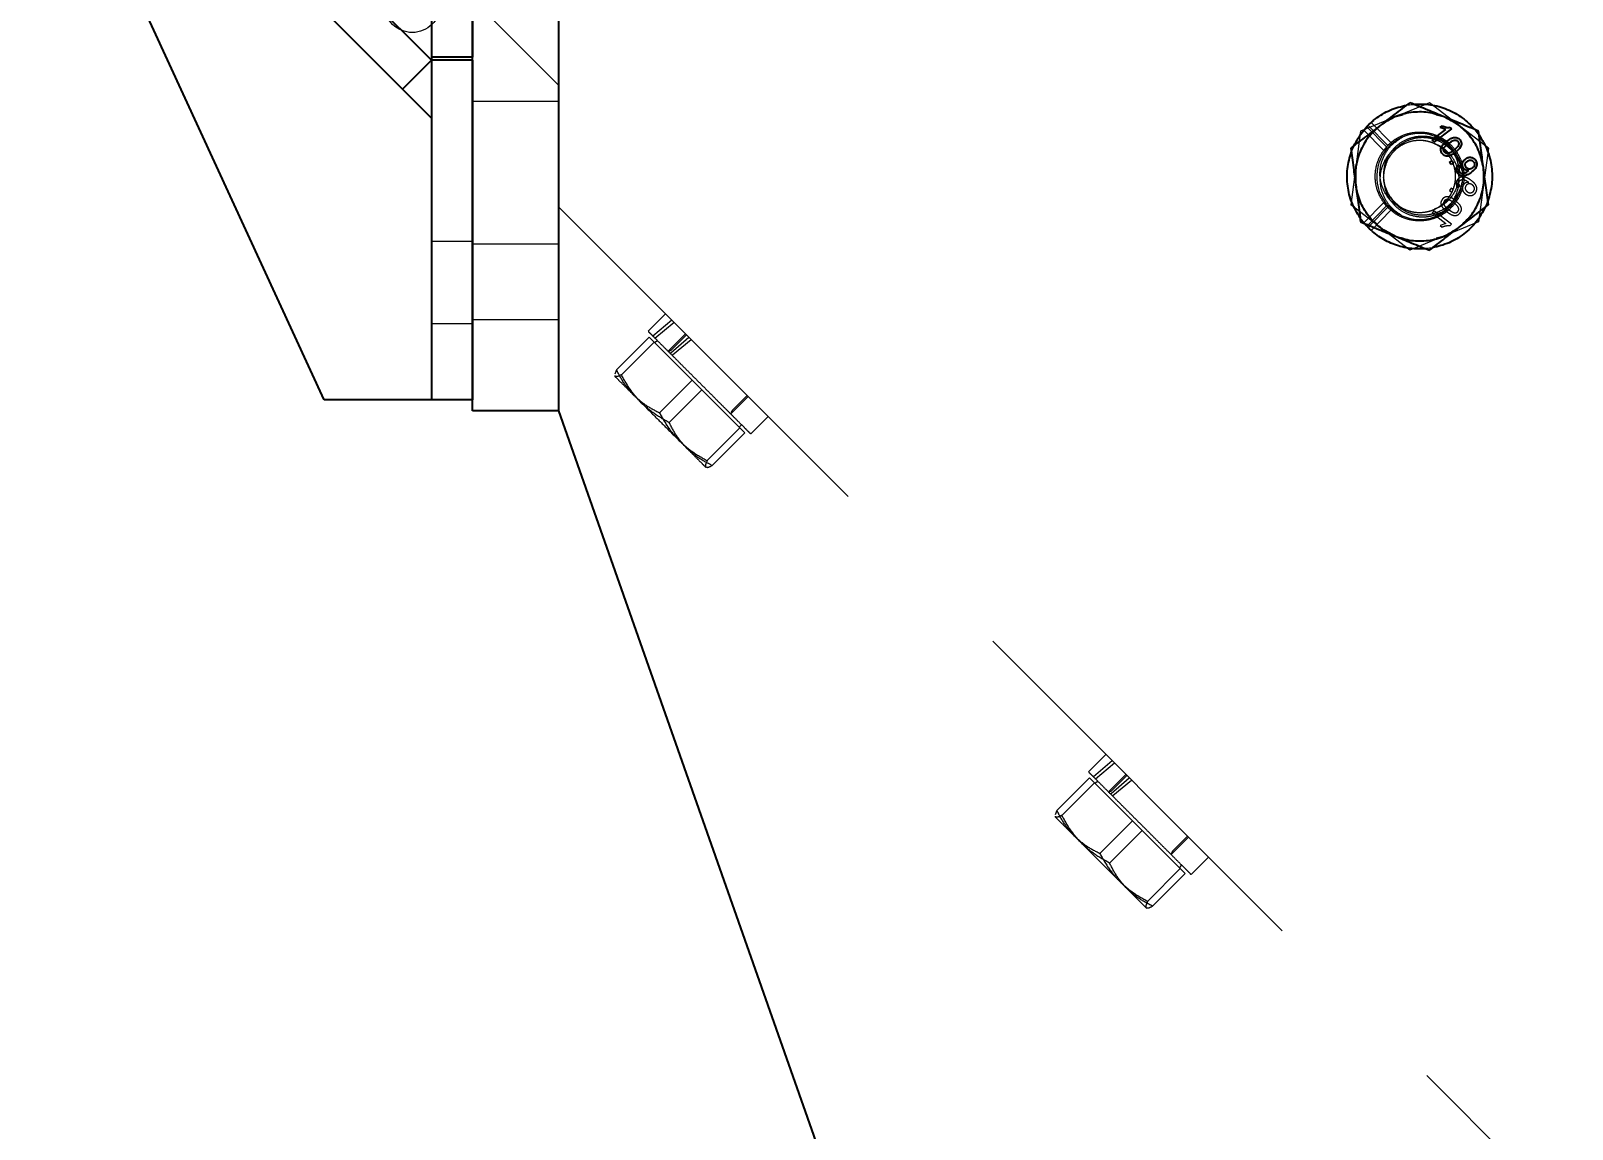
# Model space of a CAD drawing. Header units: millimetres. Extents: x 1293 to 41893, y 1011 to 26911.
# Drawn here: x 10741.8 to 10981.1, y 7088.4 to 7258.8 of the extents above; entities that cross this region are included whole.
import ezdxf

# ---------------------------------------------------------------- set-up
doc = ezdxf.new("R2010")
doc.units = ezdxf.units.MM
doc.header["$LTSCALE"] = 50
doc.linetypes.add('HIDDEN', pattern=[1.905, 1.27, -0.635])
doc.layers.add('CAPA_1', color=7, linetype='Continuous')
doc.layers.add('MAQUINAS', color=11, linetype='Continuous')
doc.styles.add('SLDTEXTSTYLE0', font='TXT', dxfattribs={"width": 0.75})
doc.dimstyles.new('SLDDIMSTYLE0', dxfattribs={"dimtxt": 100, "dimasz": 100, "dimexe": 0, "dimexo": 0.0625, "dimgap": 25, "dimtad": 2, "dimdec": 0, "dimlfac": 1.5, "dimrnd": 1e-09, "dimzin": 12, "dimdsep": 46, "dimtxsty": 'SLDTEXTSTYLE0', "dimsah": 1, "dimcen": 0.09, "dimadec": 0, "dimazin": 3, "dimtfac": 1, "dimtdec": 0, "dimtofl": 0, "dimtmove": 0, "dimatfit": 3, "dimfxl": 1, "dimfrac": 2, "dimtolj": 1, "dimtzin": 12, "dimarcsym": 0})

# ---------------------------------------------------------------- blocks, each defined once
blk = doc.blocks.new('_D_15')
at = {"layer": 'CAPA_1', "transparency": 16777216}
for p, q in [((6530.12, 8742.38), (6530.12, 9415.65)), ((16745.16, 6492), (16745.16, 9415.65)), ((6530.12, 9365.65), (16745.16, 9365.65))]:
    blk.add_line(p, q, dxfattribs=at)
for points in [[(6530.12, 9365.65), (6630.12, 9350.26), (6630.12, 9381.03)], [(16745.16, 9365.65), (16645.16, 9381.03), (16645.16, 9350.26)]]:
    blk.add_solid(points, dxfattribs=at)
at = {"layer": 'CAPA_1', "transparency": 16777216, "insert": (11452.92, 9494.55), "char_height": 100, "attachment_point": 1, "style": 'SLDTEXTSTYLE0'}
blk.add_mtext('15323', dxfattribs=at)

msp = doc.modelspace()

# ---------------------------------------------------------------- linework, layer by layer
at = {"color": 7, "linetype": 'Continuous', "lineweight": 25}
for p, q in [((10804.043483, 7837.5269069), (10804.043483, 7201.5269069)), ((10810.393483, 7837.5269069), (10810.393483, 7254.6620321)), ((10804.043483, 7254.1935736), (10510.923483, 7547.3135736)), ((10804.043483, 7245.2133175), (10553.573807, 7495.6829935)), ((10787.3768163, 7201.5269069), (10755.9447805, 7269.7417939)), ((10799.5533549, 7249.7034455), (10804.043483, 7254.1935736)), ((10810.393483, 7254.6620321), (10804.043483, 7254.6620321)), ((10810.393483, 7254.1935736), (10804.043483, 7254.1935736)), ((10810.393483, 7254.1935736), (10810.393483, 7201.5269069)), ((10810.393483, 7201.5269069), (10787.3768163, 7201.5269069))]:
    msp.add_line(p, q, dxfattribs=at)
at = {"color": 1, "linetype": 'HIDDEN', "lineweight": 18}
for p, q in [((10810.393483, 7226.0673069), (10804.043483, 7226.0673069)), ((10804.043483, 7213.3673069), (10810.393483, 7213.3673069))]:
    msp.add_line(p, q, dxfattribs=at)
msp.add_circle((10801.0511731, 7262.8263109), 4.318, dxfattribs=at)
at = {"layer": 'MAQUINAS', "linetype": 'Continuous', "lineweight": 25}
for p, q in [((10810.393483, 7199.8435736), (10810.393483, 7831.1769069)), ((10823.7268163, 7540.5102403), (10823.7268163, 7199.8435736)), ((10960.5795623, 7243.7819405), (10960.9002788, 7244.028815)), ((10961.4616755, 7243.4636933), (10960.5795623, 7243.7819405)), ((10962.1561112, 7243.8008667), (10962.3285049, 7243.5769087)), ((10959.3471205, 7241.8359953), (10961.4616755, 7243.4636933)), ((10959.6149166, 7241.4880993), (10959.3471205, 7241.8359953)), ((10962.3285049, 7243.5769087), (10959.6149166, 7241.4880993)), ((10962.0250812, 7238.3570359), (10962.3729772, 7238.624832)), ((10962.2928773, 7238.00914), (10962.0250812, 7238.3570359)), ((10962.6407732, 7238.276936), (10962.2928773, 7238.00914)), ((10962.3729772, 7238.624832), (10962.6407732, 7238.276936)), ((10963.3823533, 7237.961319), (10963.684939, 7237.6402027)), ((10964.9944313, 7237.0388996), (10965.0594937, 7237.091579)), ((10949.1951424, 7228.4632985), (10948.7465707, 7228.9697264)), ((10949.1951424, 7228.4632985), (10949.3884242, 7228.6612963)), ((10949.3909741, 7228.260317), (10949.6693157, 7228.5454501)), ((10823.7268163, 7199.8435736), (10810.393483, 7199.8435736)), ((10823.7268163, 7199.8435736), (10863.991727, 7085.5262403))]:
    msp.add_line(p, q, dxfattribs=at)
at = {"layer": 'MAQUINAS', "linetype": 'HIDDEN', "lineweight": 18}
for p, q in [((10823.8098623, 7231.4167332), (10823.7454149, 7686.5102403)), ((10810.6048789, 7263.4778975), (10823.8071917, 7250.2755847)), ((10810.393483, 7247.8435736), (10823.7268163, 7247.8435736)), ((10958.9181723, 7247.6228082), (10948.2433864, 7243.2202773)), ((10954.8888354, 7247.0998635), (10955.624484, 7247.2850493)), ((10955.3893115, 7247.2537224), (10956.4281724, 7247.3921073)), ((10955.8461342, 7247.314575), (10956.968904, 7247.3740415)), ((10968.0682689, 7240.5794379), (10958.9181723, 7247.6228082)), ((10948.8799674, 7243.4828181), (10949.1951424, 7243.8905154)), ((10949.1951424, 7243.8905154), (10952.2522493, 7240.7588164)), ((10949.3909741, 7244.0934968), (10949.8797114, 7244.5587791)), ((10952.4443252, 7240.9656453), (10949.3909741, 7244.0934968)), ((10949.8797114, 7244.5587791), (10950.2735414, 7244.8483422)), ((10952.9368184, 7241.4270801), (10949.8797114, 7244.5587791)), ((10951.2245549, 7244.0265731), (10950.382901, 7243.187489)), ((10953.5807794, 7245.4215427), (10954.8274319, 7245.7535401)), ((10959.9595341, 7245.7535401), (10961.2195516, 7245.4138537)), ((10963.4932206, 7244.101123), (10964.404065, 7243.187489)), ((10948.2433864, 7243.2202773), (10946.7186971, 7231.774376)), ((10946.9441724, 7240.3326349), (10947.4768878, 7241.3960519)), ((10948.7465707, 7243.3840875), (10951.8257106, 7240.229818)), ((10952.9368184, 7241.4270801), (10952.4443252, 7240.9656453)), ((10953.0493011, 7241.5053336), (10952.9368184, 7241.4270801)), ((10961.611865, 7241.3170203), (10961.4599748, 7241.4597177)), ((10965.8069612, 7243.6157442), (10966.7408222, 7242.400596)), ((10965.9842008, 7243.4509781), (10966.6234762, 7242.6204906)), ((10946.6900398, 7239.5061077), (10946.8685021, 7240.1491578)), ((10946.7985936, 7239.9796512), (10947.1981793, 7240.9485237)), ((10952.2522493, 7240.7588164), (10951.8351512, 7240.1890732)), ((10968.0682689, 7240.5794379), (10966.5435796, 7229.1335366)), ((10947.8168498, 7238.7429581), (10947.4810417, 7237.4973266)), ((10947.8168498, 7233.6108558), (10947.4810182, 7234.8719062)), ((10962.2928773, 7234.3446739), (10962.0250812, 7233.996778)), ((10962.6407732, 7234.0768778), (10962.2928773, 7234.3446739)), ((10963.3823533, 7234.3924949), (10963.684939, 7234.7136112)), ((10963.8319053, 7234.5717367), (10964.0029633, 7235.3104701)), ((10964.9944313, 7235.3149143), (10965.0594937, 7235.2622349)), ((10967.3059243, 7234.8564872), (10966.9701162, 7233.6108558)), ((10955.8687937, 7224.7310057), (10946.7186971, 7231.774376)), ((10948.7465707, 7228.9697264), (10951.8257106, 7232.1239959)), ((10951.8026469, 7232.1630695), (10952.5472904, 7231.3004024)), ((10952.2522493, 7231.5949975), (10951.8257106, 7232.1239959)), ((10952.8740086, 7232.961592), (10953.1913036, 7232.5190954)), ((10962.0250812, 7233.996778), (10962.3729772, 7233.7289819)), ((10967.9883724, 7232.3741627), (10967.5887867, 7231.4052902)), ((10968.1085578, 7232.8984468), (10967.7572533, 7231.8137698)), ((10823.7481785, 7231.1769069), (10823.7589542, 7199.8435755)), ((10823.8098623, 7231.4167332), (11111.8380245, 6943.388571)), ((10949.4508481, 7228.2117789), (10948.1431571, 7229.7714247)), ((10948.7465707, 7228.9697264), (10948.1634898, 7229.7333233)), ((10949.3884242, 7228.6612963), (10952.2522493, 7231.5949975)), ((10952.4443252, 7231.3881686), (10949.6693157, 7228.5454501)), ((10952.9368184, 7230.9267338), (10949.8797114, 7227.7950348)), ((10959.6149166, 7230.8657145), (10959.3471205, 7230.5178186)), ((10959.3471205, 7230.5178186), (10961.4616755, 7228.8901206)), ((10962.3285049, 7228.7769052), (10959.6149166, 7230.8657145)), ((10961.2151413, 7230.7534225), (10961.6608104, 7231.0717542)), ((10967.6740607, 7231.6120533), (10967.3160585, 7230.9673646)), ((10951.2937454, 7228.2526908), (10950.382901, 7229.1663249)), ((10966.5435796, 7229.1335366), (10955.8687937, 7224.7310057)), ((10961.4616755, 7228.8901206), (10960.5795623, 7228.5718734)), ((10960.5795623, 7228.5718734), (10960.9002788, 7228.3249989)), ((10962.1561112, 7228.5529472), (10962.3285049, 7228.7769052)), ((10823.7268163, 7225.6769069), (10810.393483, 7225.6769069)), ((10959.4615071, 7225.1197214), (10957.9194652, 7224.9721302)), ((10959.3976545, 7225.1000915), (10958.3587936, 7224.9617065)), ((10961.2061866, 7226.9322711), (10959.9595341, 7226.6002738)), ((10810.393483, 7214.0102403), (10823.7268163, 7214.0102403)), ((10840.3632321, 7214.8633635), (10837.6573701, 7212.1575015)), ((10841.3307363, 7213.8958592), (10838.4090206, 7211.4058511)), ((10838.7223607, 7211.092511), (10841.6789351, 7213.5476605)), ((10832.7573301, 7206.1771914), (10837.8203344, 7211.2401957)), ((10838.5783327, 7210.4821974), (10833.5153284, 7205.4191931)), ((10837.8203344, 7211.2401957), (10852.659395, 7196.4011351)), ((10839.0880828, 7210.7267888), (10838.7109121, 7210.349618)), ((10843.4532887, 7211.7733068), (10840.8193728, 7209.1393909)), ((10841.1579676, 7208.8007962), (10843.983918, 7211.2426776)), ((10843.6088522, 7211.6177433), (10841.2801139, 7209.289005)), ((10841.4504626, 7208.5083012), (10844.3321167, 7210.8944788)), ((10832.7573301, 7206.1771914), (10832.4771468, 7205.5041501)), ((10832.4550303, 7205.2688218), (10832.4742303, 7205.1971666)), ((10832.4955166, 7205.27967), (10832.5047669, 7205.16663)), ((10844.4818664, 7204.5786638), (10839.4188621, 7199.5156594)), ((10845.997863, 7203.0626671), (10840.9348587, 7197.9996628)), ((10850.5585902, 7199.4001735), (10853.1925061, 7202.0340894)), ((10850.7082043, 7199.8609146), (10853.0369426, 7202.1896529)), ((10823.7589542, 7199.8435755), (10977.2420113, 6764.5102403)), ((10853.5767008, 7196.2381708), (10856.2825627, 7198.9440328)), ((10851.9013967, 7197.1591334), (10846.8383924, 7192.0961291)), ((10852.659395, 7196.4011351), (10847.5963907, 7191.3381308)), ((10851.7688173, 7197.2917128), (10852.1459881, 7197.6688836)), ((10846.6163659, 7191.055031), (10846.6880211, 7191.0358311)), ((10908.7168876, 7146.5097079), (10906.0110256, 7143.803846)), ((10909.6843918, 7145.5422037), (10906.7626761, 7143.0521955)), ((10907.0760162, 7142.7388554), (10910.0325906, 7145.1940049)), ((10911.8069442, 7143.4196513), (10909.1730283, 7140.7857354)), ((10911.9625077, 7143.2640878), (10909.6337694, 7140.9353495)), ((10901.1109856, 7137.8235359), (10906.1739899, 7142.8865402)), ((10906.9319882, 7142.1285419), (10901.8689839, 7137.0655376)), ((10906.1739899, 7142.8865402), (10921.0130505, 7128.0474796)), ((10907.4417384, 7142.3731333), (10907.0645676, 7141.9959625)), ((10909.5116231, 7140.4471407), (10912.3375735, 7142.8890221)), ((10909.8041181, 7140.1546457), (10912.6857723, 7142.5408233)), ((10900.8086858, 7136.9151663), (10900.8278858, 7136.8435111)), ((10901.1109856, 7137.8235359), (10900.8308023, 7137.1504946)), ((10900.8491721, 7136.9260145), (10900.8584225, 7136.8129744)), ((10912.8355219, 7136.2250082), (10907.7725176, 7131.1620039)), ((10914.3515185, 7134.7090116), (10909.2885142, 7129.6460073)), ((10918.9122457, 7131.046518), (10921.5461616, 7133.6804339)), ((10919.0618598, 7131.5072591), (10921.3905981, 7133.8359974)), ((10920.1224728, 7128.9380573), (10920.4996436, 7129.315228)), ((10921.9303563, 7127.8845153), (10924.6362183, 7130.5903773)), ((10920.2550522, 7128.8054779), (10915.1920479, 7123.7424736)), ((10921.0130505, 7128.0474796), (10915.9500462, 7122.9844753)), ((10914.9700214, 7122.7013755), (10915.0416766, 7122.6821755))]:
    msp.add_line(p, q, dxfattribs=at)
for centre, radius, start, end in [((10957.393483, 7236.1769069), 6.6666667, 37.587605897, 307.587605897), ((10840.9029902, 7209.6661286), 0.5333333, 260.979800598, 315), ((10851.0853279, 7199.483791), 0.5333333, 135, 189.020199402), ((10909.2566458, 7141.3124731), 0.5333333, 260.979800597, 315), ((10919.4389834, 7131.1301355), 0.5333333, 135, 189.020199402)]:
    msp.add_arc(centre, radius, start, end, dxfattribs=at)
at = {"layer": 'MAQUINAS', "linetype": 'Continuous', "lineweight": 25}
for points in [[(10947.1981793, 7240.9485237), (10947.6335053, 7241.7334687), (10948.5041573, 7243.3033588), (10950.4701008, 7245.171126), (10952.7787095, 7246.5937343), (10954.5191108, 7247.0337264), (10955.3893115, 7247.2537224)], [(10961.2061866, 7245.4215427), (10960.3737534, 7245.6934749), (10958.7088869, 7246.2373392), (10956.0597704, 7246.1891388), (10953.4904115, 7245.5421948), (10952.0259674, 7244.5814803), (10951.2937454, 7244.101123)], [(10956.4281724, 7247.3921073), (10957.3256178, 7247.4075765), (10959.1205085, 7247.4385147), (10961.7210141, 7246.6698413), (10964.1073334, 7245.3818317), (10965.3585783, 7244.094596), (10965.9842008, 7243.4509781)], [(10951.2937454, 7244.101123), (10950.6420286, 7243.5161808), (10949.338595, 7242.3462963), (10948.0557795, 7240.0279938), (10947.33137, 7237.4793918), (10947.4311512, 7235.7307888), (10947.4810417, 7234.8564872)], [(10967.3059243, 7237.4973266), (10967.1252078, 7238.354201), (10966.7637749, 7240.0679499), (10965.3974738, 7242.3380519), (10963.5525245, 7244.23971), (10961.9882992, 7245.0275985), (10961.2061866, 7245.4215427)], [(10966.6234762, 7242.6204906), (10967.0855955, 7241.8510147), (10968.0098342, 7240.3120629), (10968.6443963, 7237.6756223), (10968.7221069, 7234.9650044), (10968.2329505, 7233.2377766), (10967.9883724, 7232.3741627)], [(10948.1634898, 7229.7333233), (10947.7013705, 7230.5027992), (10946.7771318, 7232.041751), (10946.1425697, 7234.6781916), (10946.0648591, 7237.3888095), (10946.5540155, 7239.1160373), (10946.7985936, 7239.9796512)], [(10963.4932206, 7228.2526908), (10964.1449374, 7228.8376331), (10965.448371, 7230.0075176), (10966.7311865, 7232.32582), (10967.455596, 7234.8744221), (10967.3558148, 7236.6230251), (10967.3059243, 7237.4973266)], [(10953.5807794, 7226.9322711), (10952.7986668, 7227.3262154), (10951.2344415, 7228.1141039), (10949.3894922, 7230.015762), (10948.0231911, 7232.285864), (10947.6617582, 7233.9996128), (10947.4810417, 7234.8564872)], [(10967.5887867, 7231.4052902), (10967.1534607, 7230.6203452), (10966.2828087, 7229.0504551), (10964.3168652, 7227.1826879), (10962.0082565, 7225.7600796), (10960.2678552, 7225.3200875), (10959.3976545, 7225.1000915)], [(10958.3587936, 7224.9617065), (10957.5346194, 7224.9428551), (10955.886271, 7224.9051521), (10953.4803213, 7225.5383283), (10951.237533, 7226.6150857), (10950.0064937, 7227.7119066), (10949.3909741, 7228.260317)], [(10953.5807794, 7226.9322711), (10954.4132126, 7226.660339), (10956.0780791, 7226.1164747), (10958.7271956, 7226.1646751), (10961.2965545, 7226.811619), (10962.7609986, 7227.7723336), (10963.4932206, 7228.2526908)]]:
    msp.add_open_spline(points, degree=3, dxfattribs=at)
for points, knots in [([(10955.8687937, 7247.6228082), (10955.069132, 7247.0072613), (10953.5681836, 7245.8518926), (10952.0180247, 7244.6586437), (10951.2937454, 7244.101123)], [0, 0, 0, 0, 0.5327709195, 1, 1, 1, 1]), ([(10961.2061866, 7245.4215427), (10960.36122, 7245.7700267), (10958.5527566, 7246.5158792), (10956.8017037, 7247.2380543), (10955.8687937, 7247.6228082)], [0, 0, 0, 0, 0.4672290805, 1, 1, 1, 1]), ([(10951.2937454, 7244.101123), (10950.569466, 7243.5436024), (10949.0193071, 7242.3503535), (10947.5183587, 7241.1949847), (10946.7186971, 7240.5794379)], [0, 0, 0, 0, 0.4672290805, 1, 1, 1, 1]), ([(10960.9002788, 7244.028815), (10961.1011585, 7243.9422677), (10961.5022234, 7243.7694725), (10961.9384003, 7243.790414), (10962.1561112, 7243.8008667)], [0, 0, 0, 0, 0.5008657323, 1, 1, 1, 1]), ([(10966.5435796, 7243.2202773), (10965.6106695, 7243.6050311), (10963.8596167, 7244.3272062), (10962.0511533, 7245.0730587), (10961.2061866, 7245.4215427)], [0, 0, 0, 0, 0.5327709195, 1, 1, 1, 1]), ([(10960.7140219, 7240.5292055), (10960.7586274, 7240.6431323), (10960.8479036, 7240.8711521), (10961.1532042, 7241.2583351), (10961.4349211, 7241.4924632), (10961.6227189, 7241.6485375)], [0, 0, 0, 0, 0.249753552, 0.499871473, 1, 1, 1, 1]), ([(10961.6227189, 7241.6485375), (10961.7793839, 7241.7625139), (10962.0923273, 7241.9901856), (10962.5436849, 7242.1966551), (10962.9312042, 7242.2485662), (10963.2213777, 7242.1992668), (10963.4764386, 7242.0574458), (10963.6037609, 7241.9108164), (10963.6674852, 7241.837429)], [0, 0, 0, 0, 0.2504817087, 0.5003455958, 0.6317049057, 0.7502211388, 0.8749866995, 1, 1, 1, 1]), ([(10961.8916022, 7241.3014784), (10962.0443414, 7241.4126885), (10962.2734369, 7241.5794939), (10962.6091179, 7241.7603706), (10962.7949239, 7241.7988445), (10962.8877046, 7241.8180562)], [0, 0, 0, 0, 0.50037231189, 0.75051514073, 1, 1, 1, 1]), ([(10963.3514499, 7241.6002177), (10963.3889593, 7241.5406584), (10963.4639766, 7241.4215426), (10963.4752487, 7241.2062647), (10963.4236624, 7241.0013955), (10963.1913608, 7240.648679), (10962.915582, 7240.431505), (10962.6949904, 7240.2577906)], [0, 0, 0, 0, 0.1247447425, 0.2494837578, 0.3744708184, 0.4996480989, 1, 1, 1, 1]), ([(10962.8877046, 7241.8180562), (10962.9322014, 7241.8164463), (10963.0211663, 7241.8132276), (10963.1491807, 7241.7718283), (10963.2642253, 7241.701425), (10963.3223715, 7241.6339575), (10963.3514499, 7241.6002177)], [0, 0, 0, 0, 0.2501584562, 0.5001555724, 0.7500324303, 1, 1, 1, 1]), ([(10963.6674852, 7241.837429), (10963.721693, 7241.7567672), (10963.8300641, 7241.5955097), (10963.9038739, 7241.3088636), (10963.8801605, 7241.0141647), (10963.63263, 7240.4824365), (10963.2597065, 7240.1637354), (10962.9616993, 7239.9090578)], [0, 0, 0, 0, 0.125373348, 0.2506437386, 0.375697515, 0.5011131747, 1, 1, 1, 1]), ([(10967.3059243, 7237.4973266), (10967.1852369, 7238.4033312), (10966.9269324, 7240.3424327), (10966.676828, 7242.2199765), (10966.5435796, 7243.2202773)], [0, 0, 0, 0, 0.4672290805, 1, 1, 1, 1]), ([(10946.7186971, 7240.5794379), (10946.8519455, 7239.5791371), (10947.1020499, 7237.7015933), (10947.3603544, 7235.7624918), (10947.4810417, 7234.8564872)], [0, 0, 0, 0, 0.5327709195, 1, 1, 1, 1]), ([(10960.9191073, 7239.7218401), (10960.8401255, 7239.8438028), (10960.7215014, 7240.0269805), (10960.6900854, 7240.2795923), (10960.6939334, 7240.4232119), (10960.7073258, 7240.4938747), (10960.7140219, 7240.5292055)], [0, 0, 0, 0, 0.4987953461, 0.7491482596, 0.8745764119, 1, 1, 1, 1]), ([(10962.9616993, 7239.9090578), (10962.8052317, 7239.7950803), (10962.4926739, 7239.5674001), (10962.045296, 7239.3640692), (10961.6591001, 7239.3102948), (10961.368098, 7239.3567122), (10961.1096718, 7239.5017297), (10960.9826689, 7239.6484236), (10960.9191073, 7239.7218401)], [0, 0, 0, 0, 0.2504758129, 0.5003473544, 0.6257683408, 0.7501761831, 0.8749696966, 1, 1, 1, 1]), ([(10961.2322137, 7239.9628565), (10961.195243, 7240.0226013), (10961.1212812, 7240.1421239), (10961.1140474, 7240.3565989), (10961.1618834, 7240.5617749), (10961.3980279, 7240.9114773), (10961.672258, 7241.1281622), (10961.8916022, 7241.3014784)], [0, 0, 0, 0, 0.1246963828, 0.2494616582, 0.3744323466, 0.4996371137, 1, 1, 1, 1]), ([(10962.6949904, 7240.2577906), (10962.4713462, 7240.0898913), (10962.1917459, 7239.8799833), (10961.7932053, 7239.7426537), (10961.5825717, 7239.7473587), (10961.3776935, 7239.810751), (10961.280693, 7239.9121693), (10961.2322137, 7239.9628565)], [0, 0, 0, 0, 0.5004095025, 0.6256126137, 0.7505796735, 0.875343692, 1, 1, 1, 1]), ([(10964.5074354, 7238.8827647), (10964.628633, 7238.9635006), (10964.8112299, 7239.0851377), (10965.0951914, 7239.1524718), (10965.3141066, 7239.1586482), (10965.5275658, 7239.1195424), (10965.7989645, 7239.0105365), (10965.9484408, 7238.8510362), (10966.0483597, 7238.7444167)], [0, 0, 0, 0, 0.2498688585, 0.3764535287, 0.5003476657, 0.6272386366, 0.7508240847, 1, 1, 1, 1]), ([(10963.2635783, 7236.6761198), (10963.1975955, 7236.7764766), (10963.098376, 7236.9273849), (10963.0476922, 7237.1628949), (10963.0473469, 7237.4014878), (10963.1426517, 7237.6943131), (10963.3023687, 7237.8722234), (10963.3823533, 7237.961319)], [0, 0, 0, 0, 0.2498594906, 0.3757183909, 0.500481002, 0.7498462328, 1, 1, 1, 1]), ([(10965.4452482, 7236.8344826), (10965.278889, 7236.7131442), (10964.946736, 7236.4708797), (10964.4626115, 7236.2635778), (10964.048355, 7236.2302963), (10963.7432655, 7236.2949343), (10963.4684414, 7236.4433582), (10963.3318851, 7236.5985109), (10963.2635783, 7236.6761198)], [0, 0, 0, 0, 0.2504849429, 0.5001185141, 0.6278991852, 0.7500923696, 0.8749936752, 1, 1, 1, 1]), ([(10963.684939, 7237.6402027), (10963.6358353, 7237.5818399), (10963.5471539, 7237.4764364), (10963.4809413, 7237.3138052), (10963.4726559, 7237.1827233), (10963.4917826, 7237.0805284), (10963.5303125, 7236.9835163), (10963.5704336, 7236.9273028), (10963.5904928, 7236.8991979)], [0, 0, 0, 0, 0.2764767993, 0.4993179598, 0.6237184282, 0.7494961879, 0.8747561628, 1, 1, 1, 1]), ([(10963.5904928, 7236.8991979), (10963.634703, 7236.8499506), (10963.7230862, 7236.751497), (10963.9038962, 7236.6629115), (10964.1022919, 7236.6322192), (10964.4914633, 7236.719301), (10964.7709768, 7236.8969109), (10964.9944313, 7237.0388996)], [0, 0, 0, 0, 0.1252073258, 0.2503100191, 0.3753386279, 0.5006201474, 1, 1, 1, 1]), ([(10964.2268077, 7237.4400821), (10964.1879497, 7237.496743), (10964.1102599, 7237.6100264), (10964.0451725, 7237.8064107), (10964.0239106, 7238.0118933), (10964.0478675, 7238.216928), (10964.1121174, 7238.4141052), (10964.2479697, 7238.6547869), (10964.4038577, 7238.7917568), (10964.5074354, 7238.8827647)], [0, 0, 0, 0, 0.1250740585, 0.2500636243, 0.3732612247, 0.5001992382, 0.6242961009, 0.7503685137, 1, 1, 1, 1]), ([(10965.0594937, 7237.091579), (10964.9809943, 7237.0885179), (10964.8235025, 7237.0823766), (10964.5952117, 7237.1505329), (10964.3841843, 7237.2628683), (10964.2791883, 7237.381099), (10964.2268077, 7237.4400821)], [0, 0, 0, 0, 0.24894317678, 0.4994502947, 0.75028493853, 1, 1, 1, 1]), ([(10964.6215081, 7237.575099), (10964.5719641, 7237.6507777), (10964.4977333, 7237.7641652), (10964.4650124, 7237.9424987), (10964.4711049, 7238.0772984), (10964.5062771, 7238.208127), (10964.5880829, 7238.3696515), (10964.6894314, 7238.4603788), (10964.7567495, 7238.5206421)], [0, 0, 0, 0, 0.2495205461, 0.3738507837, 0.4998887841, 0.6240955931, 0.7503154422, 1, 1, 1, 1]), ([(10965.5862299, 7237.497039), (10965.5104792, 7237.4458975), (10965.395866, 7237.3685188), (10965.2190255, 7237.3201143), (10965.0813079, 7237.3135439), (10964.9474764, 7237.3373017), (10964.7773925, 7237.4072088), (10964.6839858, 7237.5078094), (10964.6215081, 7237.575099)], [0, 0, 0, 0, 0.2499764907, 0.3782221672, 0.5003423322, 0.6274524307, 0.7508110927, 1, 1, 1, 1]), ([(10964.7567495, 7238.5206421), (10964.8364994, 7238.5739978), (10964.9957893, 7238.6805687), (10965.2411005, 7238.7180132), (10965.4300109, 7238.6918906), (10965.610963, 7238.6238009), (10965.7097592, 7238.5199987), (10965.7762596, 7238.4501287)], [0, 0, 0, 0, 0.2502503989, 0.4998417518, 0.6295762977, 0.7506653539, 1, 1, 1, 1]), ([(10966.0483597, 7238.7444167), (10966.1007775, 7238.6654813), (10966.2055974, 7238.5076343), (10966.2750527, 7238.2287519), (10966.2763044, 7237.9436709), (10966.1726282, 7237.5772177), (10965.8853893, 7237.1888917), (10965.5922136, 7236.9528217), (10965.4452482, 7236.8344826)], [0, 0, 0, 0, 0.1250635897, 0.25008955759, 0.37511000523, 0.50016939956, 0.74944095238, 1, 1, 1, 1]), ([(10965.7762596, 7238.4501287), (10965.8252375, 7238.3719861), (10965.8984315, 7238.2552074), (10965.9181156, 7238.0714325), (10965.9007192, 7237.9353892), (10965.8548323, 7237.804918), (10965.7602709, 7237.6471879), (10965.6557044, 7237.5569761), (10965.5862299, 7237.497039)], [0, 0, 0, 0, 0.2490168506, 0.3721383925, 0.4993654558, 0.6235619335, 0.7498926933, 1, 1, 1, 1]), ([(10968.0682689, 7231.774376), (10967.9350205, 7232.7746767), (10967.6849161, 7234.6522206), (10967.4266116, 7236.591322), (10967.3059243, 7237.4973266)], [0, 0, 0, 0, 0.5327709195, 1, 1, 1, 1]), ([(10947.4810417, 7234.8564872), (10947.6017291, 7233.9504826), (10947.8600335, 7232.0113812), (10948.110138, 7230.1338374), (10948.2433864, 7229.1335366)], [0, 0, 0, 0, 0.4672290805, 1, 1, 1, 1]), ([(10963.4932206, 7228.2526908), (10964.2175, 7228.8102115), (10965.7676589, 7230.0034604), (10967.2686073, 7231.1588291), (10968.0682689, 7231.774376)], [0, 0, 0, 0, 0.4672290805, 1, 1, 1, 1]), ([(10948.2433864, 7229.1335366), (10949.1762964, 7228.7487827), (10950.9273493, 7228.0266076), (10952.7358127, 7227.2807551), (10953.5807794, 7226.9322711)], [0, 0, 0, 0, 0.5327709195, 1, 1, 1, 1]), ([(10958.9181723, 7224.7310057), (10959.717834, 7225.3465525), (10961.2187824, 7226.5019213), (10962.7689413, 7227.6951702), (10963.4932206, 7228.2526908)], [0, 0, 0, 0, 0.5327709195, 1, 1, 1, 1]), ([(10953.5807794, 7226.9322711), (10954.425746, 7226.5837872), (10956.2342094, 7225.8379346), (10957.9852623, 7225.1157596), (10958.9181723, 7224.7310057)], [0, 0, 0, 0, 0.4672290805, 1, 1, 1, 1])]:
    msp.add_open_spline(points, degree=3, knots=knots, dxfattribs=at)
at = {"layer": 'MAQUINAS', "linetype": 'HIDDEN', "lineweight": 18}
for points in [[(10951.8257106, 7232.1239959), (10951.5861558, 7232.4947189), (10951.1070461, 7233.2361651), (10950.6741936, 7234.4962947), (10950.4735508, 7235.8074858), (10950.5311146, 7237.1351161), (10950.8397796, 7238.4267696), (10951.389541, 7239.6359583), (10952.1598397, 7240.7179901), (10953.1224674, 7241.6331758), (10954.2420269, 7242.3478687), (10955.4773872, 7242.8358124), (10956.7831534, 7243.0790763), (10958.1113461, 7243.0687222), (10959.4131611, 7242.8051303), (10960.6407637, 7242.2979863), (10961.7490459, 7241.5659251), (10962.6972842, 7240.635846), (10963.4506359, 7239.5419245), (10963.9814193, 7238.3243564), (10964.270131, 7237.027881), (10964.3061623, 7235.7001367), (10964.0881892, 7234.3899112), (10963.6242212, 7233.1453485), (10962.9313062, 7232.0121791), (10962.0349069, 7231.0320426), (10960.9679549, 7230.240948), (10959.7696781, 7229.6679859), (10958.4840214, 7229.3341271), (10957.1585444, 7229.2519472), (10955.8407627, 7229.4233158), (10954.5835338, 7229.8462283), (10953.416499, 7230.4891262), (10952.7683831, 7231.0884878), (10952.4443252, 7231.3881686)], [(10952.9684938, 7232.7707312), (10952.5891975, 7233.4010804), (10951.8306047, 7234.6617789), (10951.7201213, 7236.9224387), (10952.4249888, 7239.0323672), (10953.8992245, 7240.7175537), (10955.9019566, 7241.7087948), (10958.1326909, 7241.8585726), (10960.2506369, 7241.1431755), (10961.9336788, 7239.671764), (10962.9254811, 7237.6682648), (10963.0751585, 7235.4377749), (10962.3596018, 7233.3196182), (10960.8889292, 7231.6371744), (10958.882634, 7230.6431906), (10956.662589, 7230.5016409), (10954.505449, 7231.1868682), (10953.4808122, 7232.2427768), (10952.9684938, 7232.7707312)], [(10962.6762937, 7240.2433987), (10962.9235981, 7239.8815399), (10963.4182069, 7239.1578222), (10963.8682395, 7237.915659), (10964.101023, 7236.6151551), (10964.0355068, 7235.7410197), (10964.0027488, 7235.303952)], [(10952.9684938, 7232.7707312), (10952.7613467, 7233.0738314), (10952.3470523, 7233.680032), (10951.9700959, 7234.720493), (10951.7751118, 7235.8098214), (10951.8299894, 7236.5420149), (10951.8574282, 7236.9081117)], [(10832.5047669, 7205.16663), (10832.608551, 7205.0628459), (10832.8161191, 7204.8552778), (10833.7181639, 7203.953233), (10834.9686783, 7202.7027186), (10836.0519136, 7201.6194833), (10836.5935313, 7201.0778656)], [(10836.5935313, 7201.0778656), (10837.1741068, 7200.4972901), (10838.3352578, 7199.3361391), (10840.2083525, 7197.4630444), (10842.0417957, 7195.6296012), (10843.1033068, 7194.5680901), (10843.6340624, 7194.0373345)], [(10900.8584225, 7136.8129744), (10900.9622065, 7136.7091904), (10901.1697747, 7136.5016222), (10902.0718194, 7135.5995775), (10903.3223338, 7134.3490631), (10904.4055691, 7133.2658278), (10904.9471868, 7132.7242101)], [(10904.9471868, 7132.7242101), (10905.5277623, 7132.1436346), (10906.6889133, 7130.9824836), (10908.562008, 7129.1093889), (10910.3954512, 7127.2759457), (10911.4569624, 7126.2144345), (10911.9877179, 7125.683679)]]:
    msp.add_open_spline(points, degree=3, dxfattribs=at)
for points, knots in [([(10954.3400467, 7231.5066359), (10954.0443767, 7231.640792), (10953.0966786, 7232.0707967), (10951.985902, 7233.5096224), (10951.2103747, 7235.5031284), (10951.2039334, 7237.6576487), (10951.8374265, 7239.4869595), (10952.9688746, 7241.1254432), (10954.0342459, 7241.8368141), (10954.6726087, 7242.2630624)], [0, 0, 0, 0, 0.0732264468, 0.2347095551, 0.394099615, 0.5545736251, 0.7120391066, 0.8274559064, 1, 1, 1, 1]), ([(10955.3858625, 7241.3876672), (10954.7186948, 7241.107499), (10953.387971, 7240.5486794), (10951.9753479, 7238.8599361), (10951.2132119, 7236.8464529), (10951.2031801, 7234.697289), (10951.8375651, 7232.8666477), (10952.9688264, 7231.2284426), (10954.0342279, 7230.5170268), (10954.6726087, 7230.0907515)], [0, 0, 0, 0, 0.1490742446, 0.29734146207, 0.44368692772, 0.59102763229, 0.73560602833, 0.84157703616, 1, 1, 1, 1]), ([(10951.8574282, 7236.9081117), (10951.9004835, 7237.2998), (10951.985537, 7238.0735606), (10952.4972918, 7239.3899044), (10953.4406273, 7240.7060172), (10954.9012635, 7241.7908084), (10956.5685034, 7242.3891574), (10958.3345686, 7242.5068801), (10960.0627892, 7242.1199952), (10961.5647119, 7241.3485729), (10962.3300996, 7240.5875972), (10962.6762937, 7240.2433987)], [0, 0, 0, 0, 0.0816774123, 0.1613496543, 0.2910356176, 0.4131482179, 0.5342213435, 0.6547650432, 0.7763459841, 0.8988385876, 1, 1, 1, 1]), ([(10952.9684938, 7232.7707312), (10953.1326271, 7232.5744899), (10953.5426953, 7232.0842038), (10954.1401262, 7231.6168408), (10954.686915, 7231.2873908), (10955.0715051, 7231.0908901), (10955.5602888, 7230.8917499), (10955.9293341, 7230.7841378), (10956.131766, 7230.7371797), (10956.1320909, 7230.7371043), (10956.1325738, 7230.7369923), (10956.1334486, 7230.7367896), (10956.1350503, 7230.7364188), (10956.1380369, 7230.7357285), (10956.1437733, 7230.7344068), (10956.1553035, 7230.7317665), (10956.1800009, 7230.7261818), (10956.2372365, 7230.7135945), (10956.4136806, 7230.6773597), (10957.0151888, 7230.5812466), (10957.697478, 7230.5783787), (10958.3597182, 7230.6735508), (10958.7398627, 7230.751794), (10959.1657102, 7230.8742415), (10959.5419836, 7231.0183281), (10959.7703833, 7231.1231003), (10959.9991378, 7231.2351828), (10960.2898594, 7231.394618), (10960.6892228, 7231.6605646), (10961.064335, 7231.9597847), (10961.3940192, 7232.2726233), (10961.715112, 7232.6295656), (10962.0436009, 7233.0647018), (10962.296314, 7233.4897426), (10962.4362287, 7233.7766368), (10962.5419628, 7234.008212), (10962.6656702, 7234.315891), (10962.8058606, 7234.7749503), (10962.9061688, 7235.2443793), (10962.9692785, 7235.7480843), (10962.9850409, 7236.2510547), (10962.9567717, 7236.7159768), (10962.9025923, 7237.1137996), (10962.8443274, 7237.3990461), (10962.8018419, 7237.5677749), (10962.7456524, 7237.7787833), (10962.6474592, 7238.0886376), (10962.4740778, 7238.5073945), (10962.2921063, 7238.8664307), (10962.1122449, 7239.1687957), (10961.8232824, 7239.5957277), (10961.3640036, 7240.1387947), (10960.6978273, 7240.7059413), (10960.0378211, 7241.1116842), (10959.4226166, 7241.391547), (10958.8368315, 7241.583333), (10958.2460691, 7241.7059428), (10957.6451204, 7241.7660718), (10956.6080257, 7241.7587078), (10955.1286502, 7241.4040818), (10953.5109596, 7240.3348485), (10952.2993019, 7238.7855162), (10952.0047196, 7237.533914), (10951.8574282, 7236.9081117)], [0, 0, 0, 0, 0.0250183273, 0.06250540191, 0.07345737969, 0.08753622939, 0.10474091796, 0.12507018162, 0.12508036054, 0.12508839794, 0.1251028373, 0.12512889882, 0.12517632038, 0.12526381781, 0.12542904312, 0.12575272314, 0.12642203297, 0.12790839317, 0.13149102551, 0.14405791527, 0.18753854553, 0.19747360802, 0.20956641669, 0.22550930157, 0.24080453917, 0.24896923816, 0.25010562135, 0.26574845457, 0.28139118981, 0.29703382734, 0.3126763674, 0.32583840265, 0.34400738652, 0.36597434863, 0.37412414211, 0.37525339913, 0.39090201017, 0.4065504223, 0.42219863662, 0.43784665424, 0.45619900359, 0.47138453203, 0.48340209354, 0.4954853996, 0.49986846213, 0.50043790489, 0.5168673803, 0.53164568271, 0.54477250949, 0.55624759204, 0.56607069586, 0.59523581763, 0.62555910556, 0.65134778928, 0.67084264971, 0.69162148224, 0.71156494078, 0.72980456454, 0.75065415714, 0.81299024999, 0.87532658781, 0.937663171, 1, 1, 1, 1]), ([(10964.0027488, 7237.0498619), (10963.925923, 7237.3612003), (10963.7722596, 7237.9839248), (10963.4082025, 7238.779903), (10962.9856702, 7239.4803773), (10962.49416, 7240.1154786), (10961.7086151, 7240.8876145), (10960.8905939, 7241.421178), (10960.1662299, 7241.7447017), (10959.7630618, 7241.8949524), (10959.3212782, 7242.025086), (10958.464981, 7242.2033754), (10957.1715066, 7242.2405964), (10955.5365229, 7241.8083327), (10954.2165637, 7241.0768469), (10953.6458687, 7240.3693668), (10953.4340739, 7240.1068088)], [0, 0, 0, 0, 0.0699532532, 0.1399172081, 0.1901926797, 0.2485512505, 0.314879848, 0.4302467668, 0.4592136466, 0.4882059108, 0.5242061176, 0.5597320011, 0.6792737598, 0.8024253221, 0.9266766216, 1, 1, 1, 1]), ([(10959.7902977, 7242.3978171), (10960.4814042, 7241.9835545), (10961.6701171, 7241.2710169), (10962.9137527, 7239.5254745), (10963.518821, 7237.8507629), (10963.5030234, 7236.6863022), (10963.4973222, 7236.2660609)], [0, 0, 0, 0, 0.3146952274, 0.5412802635, 0.8344529943, 1, 1, 1, 1]), ([(10959.7902977, 7229.9559968), (10960.4805083, 7230.3702328), (10961.6676803, 7231.0827246), (10962.9211981, 7232.8285606), (10963.5057053, 7234.5538148), (10963.5650594, 7236.4860901), (10963.0580753, 7238.3882355), (10961.9439523, 7239.9038542), (10960.7315837, 7240.8304285), (10960.0255621, 7241.1266696), (10959.6725423, 7241.2747939)], [0, 0, 0, 0, 0.1658148828, 0.2852039547, 0.4396784994, 0.5380553636, 0.6848651292, 0.841009299, 0.920502639, 1, 1, 1, 1]), ([(10966.9701162, 7238.7429581), (10967.1362905, 7238.3245245), (10967.3152228, 7237.8739659), (10967.3101243, 7237.3994653), (10967.3097608, 7237.3656331)], [0, 0, 0, 0, 0.9286993413, 1, 1, 1, 1]), ([(10951.8574279, 7235.4457086), (10951.9004827, 7235.0540205), (10951.9855353, 7234.28026), (10952.4972883, 7232.9639159), (10953.440622, 7231.6478022), (10954.9012562, 7230.5630094), (10956.5684945, 7229.9646584), (10958.3345584, 7229.8469331), (10960.0627786, 7230.2338149), (10961.5647058, 7231.005236), (10962.3300966, 7231.766214), (10962.6762937, 7232.1104152)], [0, 0, 0, 0, 0.081677328, 0.1613495161, 0.2910354326, 0.4131479117, 0.5342209253, 0.6547645055, 0.7763453143, 0.8988377948, 1, 1, 1, 1]), ([(10964.0027488, 7235.303952), (10963.925923, 7234.9926136), (10963.7722596, 7234.3698891), (10963.4082025, 7233.5739108), (10962.9856702, 7232.8734366), (10962.49416, 7232.2383352), (10961.7086153, 7231.4661996), (10960.8905931, 7230.932635), (10960.1662306, 7230.609113), (10959.7630588, 7230.4588583), (10959.3212925, 7230.328743), (10958.4648768, 7230.150328), (10957.1730115, 7230.114812), (10955.5309021, 7230.5395256), (10954.0276025, 7231.4157633), (10953.3216414, 7232.3189328), (10952.9684938, 7232.7707312)], [0, 0, 0, 0, 0.0665558736, 0.1331219292, 0.1809557007, 0.2364800042, 0.2995872586, 0.4093512184, 0.4369112804, 0.4644954938, 0.4987472991, 0.5325478174, 0.64628386, 0.7634543909, 0.8816712487, 1, 1, 1, 1]), ([(10963.4973222, 7236.087753), (10963.3651968, 7235.3946128), (10963.0913025, 7233.957741), (10961.939159, 7232.4503145), (10960.7324386, 7231.5233221), (10960.0258471, 7231.2271232), (10959.6725423, 7231.07902)], [0, 0, 0, 0, 0.3159019834, 0.6548613522, 0.8274263116, 1, 1, 1, 1]), ([(10964.0027488, 7235.303952), (10963.9214256, 7234.875542), (10963.7587789, 7234.0187194), (10963.339629, 7233.1227788), (10963.0005919, 7232.5656407), (10962.8169746, 7232.2954716), (10962.6204799, 7232.0346422), (10962.4527122, 7231.8331918), (10962.2924404, 7231.6539645), (10961.9943705, 7231.3373176), (10961.6935361, 7231.0878092), (10961.4599748, 7230.8940962)], [0, 0, 0, 0, 0.2499521683, 0.4999058112, 0.5624707111, 0.6250342165, 0.6875963471, 0.7501571225, 0.7756704073, 0.8258353256, 1, 1, 1, 1]), ([(10963.2635783, 7235.677694), (10963.1975987, 7235.5773368), (10963.0983212, 7235.426332), (10963.0476661, 7235.1908033), (10963.047391, 7234.9522163), (10963.1426492, 7234.6595004), (10963.3023679, 7234.4815903), (10963.3823533, 7234.3924949)], [0, 0, 0, 0, 0.2498591948, 0.3759561592, 0.5004815934, 0.749846529, 1, 1, 1, 1]), ([(10965.4452482, 7235.5193312), (10965.2788887, 7235.6406695), (10964.9467351, 7235.8829335), (10964.4625058, 7236.0902847), (10964.0482306, 7236.1235113), (10963.7431628, 7236.0588231), (10963.4684411, 7235.9104558), (10963.331885, 7235.755303), (10963.2635783, 7235.677694)], [0, 0, 0, 0, 0.25048492591, 0.50011848011, 0.62803988225, 0.75009238661, 0.87499368372, 1, 1, 1, 1]), ([(10963.684939, 7234.7136112), (10963.6357822, 7234.7720049), (10963.5470905, 7234.8773624), (10963.4807579, 7235.0402857), (10963.4729548, 7235.1709913), (10963.4965842, 7235.3082721), (10963.5529737, 7235.3961475), (10963.5904928, 7235.454616)], [0, 0, 0, 0, 0.2770742738, 0.4999140274, 0.6248342849, 0.7503808481, 1, 1, 1, 1]), ([(10963.5904928, 7235.454616), (10963.634703, 7235.5038633), (10963.7230862, 7235.6023169), (10963.9038962, 7235.6909024), (10964.1022919, 7235.7215946), (10964.4914633, 7235.6345129), (10964.7709768, 7235.456903), (10964.9944313, 7235.3149143)], [0, 0, 0, 0, 0.1252073258, 0.2503100191, 0.3753386279, 0.5006201474, 1, 1, 1, 1]), ([(10964.2268077, 7234.9137318), (10964.2066401, 7234.8859958), (10964.1663035, 7234.8305217), (10964.1006918, 7234.7099762), (10964.0446931, 7234.54761), (10964.0240315, 7234.341709), (10964.0478866, 7234.1366779), (10964.1121758, 7233.939589), (10964.248055, 7233.6989508), (10964.4038556, 7233.5620584), (10964.5074354, 7233.4710492)], [0, 0, 0, 0, 0.0626107389, 0.1252263593, 0.2501941382, 0.3735862588, 0.5002863049, 0.6245798583, 0.750412027, 1, 1, 1, 1]), ([(10965.0594937, 7235.2622349), (10964.9808032, 7235.2652925), (10964.8225081, 7235.2714432), (10964.5939752, 7235.2027067), (10964.3833418, 7235.0901566), (10964.2789323, 7234.9724799), (10964.2268077, 7234.9137318)], [0, 0, 0, 0, 0.2495404591, 0.5019797072, 0.7513717737, 1, 1, 1, 1]), ([(10964.6215081, 7234.7787148), (10964.5719639, 7234.7030362), (10964.4977968, 7234.5897464), (10964.4650199, 7234.4114358), (10964.4710719, 7234.2767366), (10964.5062284, 7234.1457904), (10964.5880054, 7233.9842384), (10964.6894334, 7233.8934359), (10964.7567495, 7233.8331718)], [0, 0, 0, 0, 0.2495203093, 0.3735284255, 0.4998883672, 0.623789863, 0.7503156792, 1, 1, 1, 1]), ([(10965.5862299, 7234.8567749), (10965.5104791, 7234.9079175), (10965.3959589, 7234.9852349), (10965.2191396, 7235.0336755), (10965.0815431, 7235.0402847), (10964.9476023, 7235.0165491), (10964.7774806, 7234.9466963), (10964.6839864, 7234.8460036), (10964.6215081, 7234.7787148)], [0, 0, 0, 0, 0.2499766017, 0.3779151287, 0.5003420213, 0.627106401, 0.7508109821, 1, 1, 1, 1]), ([(10966.0483597, 7233.6093972), (10966.1007775, 7233.6883325), (10966.2055974, 7233.8461795), (10966.2750527, 7234.125062), (10966.2763044, 7234.4101429), (10966.1726282, 7234.7765962), (10965.8853893, 7235.1649222), (10965.5922136, 7235.4009922), (10965.4452482, 7235.5193312)], [0, 0, 0, 0, 0.1250635897, 0.2500895576, 0.3751100052, 0.5001693996, 0.7494409524, 1, 1, 1, 1]), ([(10965.7762596, 7233.9036852), (10965.8252404, 7233.9818275), (10965.8983808, 7234.0985133), (10965.9181068, 7234.2822687), (10965.9007731, 7234.4182031), (10965.8548862, 7234.5487812), (10965.7603639, 7234.7065459), (10965.6557043, 7234.7968379), (10965.5862299, 7234.8567749)], [0, 0, 0, 0, 0.249017166, 0.3718446562, 0.4993648037, 0.6232259432, 0.7498923764, 1, 1, 1, 1]), ([(10960.9191073, 7232.6319738), (10960.8401255, 7232.5100111), (10960.7215014, 7232.3268333), (10960.6900854, 7232.0742215), (10960.6939334, 7231.930602), (10960.7073258, 7231.8599392), (10960.7140219, 7231.8246084)], [0, 0, 0, 0, 0.4987953461, 0.7491482596, 0.8745764119, 1, 1, 1, 1]), ([(10960.9191073, 7232.6319738), (10960.8408044, 7232.5100761), (10960.7231999, 7232.3269959), (10960.6825267, 7232.0378398), (10960.7035233, 7231.895687), (10960.7140219, 7231.8246084)], [0, 0, 0, 0, 0.4990363131, 0.7495101716, 1, 1, 1, 1]), ([(10960.7140219, 7231.8246084), (10960.7586274, 7231.7106816), (10960.8479036, 7231.4826618), (10961.1532042, 7231.0954788), (10961.4349211, 7230.8613506), (10961.6227189, 7230.7052764)], [0, 0, 0, 0, 0.249753552, 0.499871473, 1, 1, 1, 1]), ([(10962.9616993, 7232.4447561), (10962.8052314, 7232.558746), (10962.4926731, 7232.7864508), (10962.0449908, 7232.9897675), (10961.6587415, 7233.0437399), (10961.3678214, 7232.9968841), (10961.1096696, 7232.8520986), (10960.9826682, 7232.7053951), (10960.9191073, 7232.6319738)], [0, 0, 0, 0, 0.25047150777, 0.5003387545, 0.62618806136, 0.75018047702, 0.87497184564, 1, 1, 1, 1]), ([(10961.2322137, 7232.3909574), (10961.195243, 7232.3312126), (10961.1212812, 7232.21169), (10961.1140474, 7231.997215), (10961.1618834, 7231.7920389), (10961.3980279, 7231.4423366), (10961.672258, 7231.2256517), (10961.8916022, 7231.0523354)], [0, 0, 0, 0, 0.12469638283, 0.2494616582, 0.37443234657, 0.49963711369, 1, 1, 1, 1]), ([(10962.6949904, 7232.0960233), (10962.4713462, 7232.2639226), (10962.1917459, 7232.4738306), (10961.7932053, 7232.6111602), (10961.5825717, 7232.6064552), (10961.3776935, 7232.5430629), (10961.280693, 7232.4416446), (10961.2322137, 7232.3909574)], [0, 0, 0, 0, 0.5004095025, 0.6256126137, 0.7505796735, 0.875343692, 1, 1, 1, 1]), ([(10963.3514499, 7230.7535962), (10963.3889593, 7230.8131555), (10963.4639766, 7230.9322712), (10963.4752487, 7231.1475492), (10963.4236624, 7231.3524184), (10963.1913608, 7231.7051349), (10962.915582, 7231.9223089), (10962.6949904, 7232.0960233)], [0, 0, 0, 0, 0.1247447425, 0.2494837578, 0.3744708184, 0.4996480989, 1, 1, 1, 1]), ([(10963.6674852, 7230.5163849), (10963.721693, 7230.5970467), (10963.8300641, 7230.7583042), (10963.9038739, 7231.0449502), (10963.8801605, 7231.3396492), (10963.63263, 7231.8713774), (10963.2597065, 7232.1900785), (10962.9616993, 7232.4447561)], [0, 0, 0, 0, 0.125373348, 0.2506437386, 0.375697515, 0.5011131747, 1, 1, 1, 1]), ([(10964.5074354, 7233.4710492), (10964.6286332, 7233.3903148), (10964.8113277, 7233.2686151), (10965.0953101, 7233.2013206), (10965.3143477, 7233.1951844), (10965.5276932, 7233.2343082), (10965.7990547, 7233.3433694), (10965.9484415, 7233.5027767), (10966.0483597, 7233.6093972)], [0, 0, 0, 0, 0.2498687718, 0.3766540303, 0.5003478215, 0.6274593765, 0.7508241712, 1, 1, 1, 1]), ([(10964.7567495, 7233.8331718), (10964.8364993, 7233.7798156), (10964.9957888, 7233.6732438), (10965.2409901, 7233.6358222), (10965.4299009, 7233.6618903), (10965.6108839, 7233.7299368), (10965.7097583, 7233.833817), (10965.7762596, 7233.9036852)], [0, 0, 0, 0, 0.250250228, 0.4998414106, 0.6292883971, 0.7506655241, 1, 1, 1, 1]), ([(10961.6227189, 7230.7052764), (10961.7793842, 7230.5912998), (10962.0923284, 7230.3636278), (10962.5437969, 7230.1571074), (10962.93134, 7230.1052393), (10963.2214883, 7230.1546112), (10963.4764389, 7230.2963675), (10963.603761, 7230.4429973), (10963.6674852, 7230.5163849)], [0, 0, 0, 0, 0.2504815493, 0.5003452774, 0.6318664681, 0.7502212978, 0.8749867791, 1, 1, 1, 1]), ([(10961.8916022, 7231.0523354), (10962.0443414, 7230.9411254), (10962.2734369, 7230.77432), (10962.6091179, 7230.5934433), (10962.7949239, 7230.5549694), (10962.8877046, 7230.5357577)], [0, 0, 0, 0, 0.5003723119, 0.7505151407, 1, 1, 1, 1]), ([(10962.8877046, 7230.5357577), (10962.9321765, 7230.5373873), (10963.0210916, 7230.5406453), (10963.1494793, 7230.5817496), (10963.2441974, 7230.6413712), (10963.3094416, 7230.7018534), (10963.3374468, 7230.7363482), (10963.3514499, 7230.7535962)], [0, 0, 0, 0, 0.2500549443, 0.4999486155, 0.749722078, 0.8748570557, 1, 1, 1, 1]), ([(10954.8274319, 7226.6002738), (10954.3819707, 7226.6655794), (10953.9023093, 7226.7358987), (10953.493929, 7226.9775644), (10953.4648112, 7226.9947954)], [0, 0, 0, 0, 0.9286993414, 1, 1, 1, 1]), ([(10960.9002788, 7228.3249989), (10961.1011585, 7228.4115461), (10961.5022234, 7228.5843414), (10961.9384003, 7228.5633998), (10962.1561112, 7228.5529472)], [0, 0, 0, 0, 0.5008657323, 1, 1, 1, 1]), ([(10964.404065, 7229.1663249), (10964.1247781, 7228.813197), (10963.8240491, 7228.4329577), (10963.4105703, 7228.2001229), (10963.381089, 7228.1835216)], [0, 0, 0, 0, 0.9286993414, 1, 1, 1, 1]), ([(10837.6861651, 7212.1287065), (10837.6903704, 7212.1245012), (10837.7002699, 7212.1146017), (10838.0634313, 7211.7514404), (10838.70607, 7211.1088017), (10839.6172635, 7210.1976081), (10840.7501302, 7209.0647414), (10842.0657344, 7207.7491372), (10843.5139552, 7206.3009164), (10845.0408806, 7204.7739911), (10846.589333, 7203.2255386), (10848.1014495, 7201.7134221), (10849.5205701, 7200.2943015), (10850.7940161, 7199.0208555), (10851.8726994, 7197.9421723), (10852.721741, 7197.0931307), (10853.2890061, 7196.5258655), (10853.5705378, 7196.2443338), (10853.5470798, 7196.2677918), (10853.5394546, 7196.275417)], [0, 0, 0, 0, 0.0455301983, 0.1071820525, 0.1688339068, 0.230485761, 0.2921376152, 0.3537894694, 0.4154413236, 0.4770931779, 0.5387450321, 0.6003968863, 0.6620487405, 0.7237005947, 0.785352449, 0.8470043032, 0.9086561574, 0.9703080116, 1, 1, 1, 1]), ([(10835.4565338, 7202.2148631), (10834.9485145, 7202.7819572), (10833.8819485, 7203.9725487), (10833.1438583, 7205.4194618), (10832.7573301, 7206.1771914)], [0, 0, 0, 0, 0.476312925, 1, 1, 1, 1]), ([(10833.5153284, 7205.4191931), (10833.2646266, 7205.2986935), (10832.7859023, 7205.0685949), (10832.5954716, 7205.1350002), (10832.5047669, 7205.16663)], [0, 0, 0, 0, 0.523687075, 1, 1, 1, 1]), ([(10836.5935313, 7201.0778656), (10836.0243449, 7201.7061269), (10834.8293608, 7203.0251364), (10833.9669577, 7204.5963624), (10833.5153284, 7205.4191931)], [0, 0, 0, 0, 0.476312925, 1, 1, 1, 1]), ([(10835.4565338, 7202.2148631), (10836.0236279, 7201.7068439), (10837.2142194, 7200.6402778), (10838.6611324, 7199.9021877), (10839.4188621, 7199.5156594)], [0, 0, 0, 0, 0.476312925, 1, 1, 1, 1]), ([(10840.9348587, 7197.9996628), (10840.112028, 7198.4512921), (10838.5408021, 7199.3136951), (10837.2217925, 7200.5086792), (10836.5935313, 7201.0778656)], [0, 0, 0, 0, 0.523687075, 1, 1, 1, 1]), ([(10839.4188621, 7199.5156594), (10839.8704914, 7198.6928287), (10840.7328944, 7197.1216028), (10841.9278785, 7195.8025933), (10842.4970649, 7195.174332)], [0, 0, 0, 0, 0.523687075, 1, 1, 1, 1]), ([(10843.6340624, 7194.0373345), (10843.1260432, 7194.6044286), (10842.0594771, 7195.7950201), (10841.321387, 7197.2419331), (10840.9348587, 7197.9996628)], [0, 0, 0, 0, 0.476312925, 1, 1, 1, 1]), ([(10842.4970649, 7195.174332), (10843.1253262, 7194.6051456), (10844.4443357, 7193.4101615), (10846.0155617, 7192.5477584), (10846.8383924, 7192.0961291)], [0, 0, 0, 0, 0.476312925, 1, 1, 1, 1]), ([(10847.5963907, 7191.3381308), (10846.8386611, 7191.7246591), (10845.391748, 7192.4627492), (10844.2011565, 7193.5293153), (10843.6340624, 7194.0373345)], [0, 0, 0, 0, 0.523687075, 1, 1, 1, 1]), ([(10843.6340624, 7194.0373345), (10844.1113887, 7193.5600082), (10845.0660414, 7192.6053555), (10846.0290682, 7191.6423287), (10846.5699509, 7191.101446), (10846.56352, 7191.1078769), (10846.5609978, 7191.1103991)], [0, 0, 0, 0, 0.2743286228, 0.5486572455, 0.8229858683, 1, 1, 1, 1]), ([(10846.8383924, 7192.0961291), (10846.7178927, 7191.8454274), (10846.4877942, 7191.366703), (10846.5541995, 7191.1762723), (10846.5858292, 7191.0855677)], [0, 0, 0, 0, 0.523687075, 1, 1, 1, 1]), ([(10846.6988693, 7191.0763173), (10846.7622216, 7191.0583929), (10846.9303022, 7191.0108375), (10847.3406868, 7191.2124865), (10847.5963907, 7191.3381308)], [0, 0, 0, 0, 0.3769163536, 1, 1, 1, 1]), ([(10906.0398207, 7143.775051), (10906.0440259, 7143.7708457), (10906.0539254, 7143.7609462), (10906.4170868, 7143.3977849), (10907.0597255, 7142.7551461), (10907.9709191, 7141.8439526), (10909.1037858, 7140.7110859), (10910.4193899, 7139.3954817), (10911.8676107, 7137.9472609), (10913.3945361, 7136.4203356), (10914.9429886, 7134.8718831), (10916.455105, 7133.3597666), (10917.8742257, 7131.940646), (10919.1476716, 7130.6672), (10920.2263549, 7129.5885167), (10921.0753965, 7128.7394751), (10921.6426616, 7128.17221), (10921.9241934, 7127.8906783), (10921.9007353, 7127.9141363), (10921.8931101, 7127.9217615)], [0, 0, 0, 0, 0.0455301983, 0.1071820525, 0.1688339068, 0.230485761, 0.2921376152, 0.3537894694, 0.4154413236, 0.4770931779, 0.5387450321, 0.6003968863, 0.6620487405, 0.7237005947, 0.785352449, 0.8470043032, 0.9086561574, 0.9703080116, 1, 1, 1, 1]), ([(10901.8689839, 7137.0655376), (10901.6182822, 7136.9450379), (10901.1395578, 7136.7149394), (10900.9491271, 7136.7813447), (10900.8584225, 7136.8129744)], [0, 0, 0, 0, 0.523687075, 1, 1, 1, 1]), ([(10903.8101893, 7133.8612076), (10903.3021701, 7134.4283017), (10902.235604, 7135.6188932), (10901.4975138, 7137.0658063), (10901.1109856, 7137.8235359)], [0, 0, 0, 0, 0.476312925, 1, 1, 1, 1]), ([(10904.9471868, 7132.7242101), (10904.3780004, 7133.3524714), (10903.1830163, 7134.6714809), (10902.3206132, 7136.2427069), (10901.8689839, 7137.0655376)], [0, 0, 0, 0, 0.476312925, 1, 1, 1, 1]), ([(10903.8101893, 7133.8612076), (10904.3772834, 7133.3531884), (10905.5678749, 7132.2866223), (10907.0147879, 7131.5485322), (10907.7725176, 7131.1620039)], [0, 0, 0, 0, 0.476312925, 1, 1, 1, 1]), ([(10909.2885142, 7129.6460073), (10908.4656835, 7130.0976366), (10906.8944576, 7130.9600396), (10905.5754481, 7132.1550237), (10904.9471868, 7132.7242101)], [0, 0, 0, 0, 0.523687075, 1, 1, 1, 1]), ([(10907.7725176, 7131.1620039), (10908.2241469, 7130.3391732), (10909.0865499, 7128.7679473), (10910.281534, 7127.4489377), (10910.8507204, 7126.8206765)], [0, 0, 0, 0, 0.523687075, 1, 1, 1, 1]), ([(10911.9877179, 7125.683679), (10911.4796987, 7126.2507731), (10910.4131326, 7127.4413646), (10909.6750425, 7128.8882776), (10909.2885142, 7129.6460073)], [0, 0, 0, 0, 0.476312925, 1, 1, 1, 1]), ([(10910.8507204, 7126.8206765), (10911.4789817, 7126.2514901), (10912.7979912, 7125.056506), (10914.3692172, 7124.1941029), (10915.1920479, 7123.7424736)], [0, 0, 0, 0, 0.476312925, 1, 1, 1, 1]), ([(10915.9500462, 7122.9844753), (10915.1923166, 7123.3710035), (10913.7454035, 7124.1090937), (10912.554812, 7125.1756598), (10911.9877179, 7125.683679)], [0, 0, 0, 0, 0.523687075, 1, 1, 1, 1]), ([(10911.9877179, 7125.683679), (10912.4650443, 7125.2063526), (10913.4196969, 7124.2517), (10914.3827237, 7123.2886732), (10914.9236064, 7122.7477905), (10914.9171755, 7122.7542214), (10914.9146533, 7122.7567436)], [0, 0, 0, 0, 0.27432862276, 0.54865724553, 0.82298586829, 1, 1, 1, 1]), ([(10915.1920479, 7123.7424736), (10915.0715483, 7123.4917719), (10914.8414497, 7123.0130475), (10914.907855, 7122.8226168), (10914.9394848, 7122.7319121)], [0, 0, 0, 0, 0.523687075, 1, 1, 1, 1]), ([(10915.0525248, 7122.7226618), (10915.1158772, 7122.7047374), (10915.2839577, 7122.6571819), (10915.6943423, 7122.858831), (10915.9500462, 7122.9844753)], [0, 0, 0, 0, 0.3769163536, 1, 1, 1, 1])]:
    msp.add_open_spline(points, degree=3, knots=knots, dxfattribs=at)

# ---------------------------------------------------------------- dimensions: what is measured, and where the dimension line sits
at = {"layer": 'CAPA_1'}
dim = msp.add_linear_dim(base=(16745.1618891, 9365.6463094), p1=(6530.1246702, 8678.8772747), p2=(16745.1618891, 6428.5014528), dimstyle='SLDDIMSTYLE0', dxfattribs=at)
dim.commit()
dim.dimension.update_dxf_attribs({"geometry": '_D_15', "text_midpoint": (11637.6432797, 9365.6463094), "dimtype": 160})

doc.saveas('drawing.dxf')
